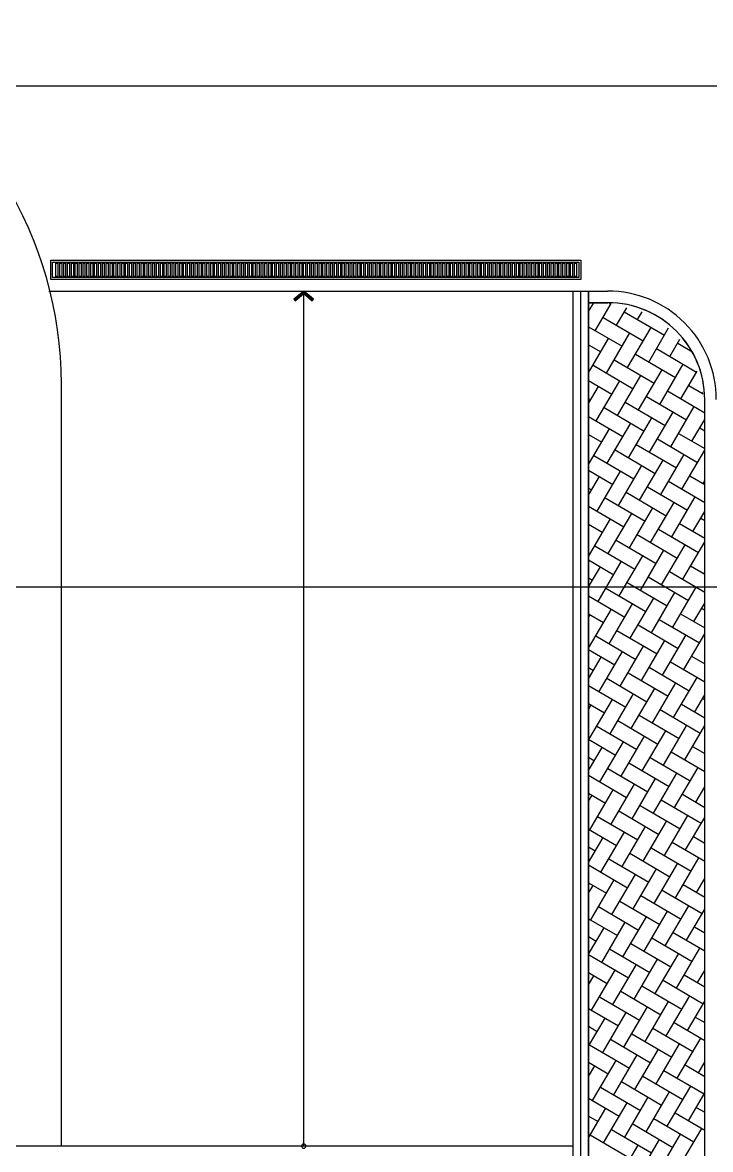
# Model space of a CAD drawing. Header units: millimetres. Extents: x 0 to 356400, y 0 to 68257.
# Drawn here: x 156053 to 156764, y 6218 to 7384 of the extents above; entities that cross this region are included whole.
import ezdxf

# ---------------------------------------------------------------- set-up
doc = ezdxf.new("R2010")
doc.units = ezdxf.units.MM
doc.header["$LTSCALE"] = 75
doc.layers.add('8', color=8, linetype='Continuous')
doc.layers.add('G(그리드1)', color=185, linetype='Continuous', plot=False)

# ---------------------------------------------------------------- blocks, each defined once
blk = doc.blocks.new('G$C7369CDF7')
at = {"layer": '8'}
for p, q in [((1230, 85650), (1230, 9550)), ((8970, 75739), (9188, 76112)), ((9112, 75192), (9674, 76150)), ((9172, 76084), (9144, 76100)), ((94630, 76150), (9330, 76150)), ((94630, 76150), (9330, 76150)), ((10409, 75822), (9851, 76150)), ((10064, 76025), (10138, 76150)), ((10207, 75477), (10601, 76150)), ((11647, 75561), (10642, 76150)), ((11302, 75763), (11529, 76150)), ((11504, 76108), (11433, 76150)), ((11445, 75216), (11992, 76150)), ((12742, 75846), (12224, 76150)), ((12397, 76049), (12456, 76150)), ((12539, 75501), (12920, 76150)), ((13979, 75585), (13015, 76150)), ((13634, 75787), (13847, 76150)), ((13777, 75240), (14311, 76150)), ((13836, 76132), (13806, 76150)), ((15074, 75870), (14597, 76150)), ((14729, 76073), (14774, 76150)), ((14872, 75525), (15238, 76150)), ((16312, 75609), (15388, 76150)), ((15966, 75811), (16165, 76150)), ((16109, 75264), (16629, 76150)), ((17406, 75894), (16970, 76150)), ((17061, 76097), (17092, 76150)), ((17204, 75549), (17556, 76150)), ((17347, 75002), (17954, 76037)), ((18644, 75633), (17761, 76150)), ((18299, 75835), (18483, 76150)), ((18442, 75288), (18947, 76150)), ((19739, 75918), (19343, 76150)), ((19393, 76121), (19411, 76150)), ((19536, 75573), (19874, 76150)), ((19679, 75026), (20286, 76061)), ((20976, 75657), (20134, 76150)), ((20631, 75859), (20802, 76150)), ((20774, 75312), (21265, 76150)), ((22071, 75942), (21716, 76150)), ((21726, 76145), (21729, 76150)), ((21868, 75597), (22192, 76150)), ((22011, 75050), (22618, 76085)), ((23308, 75681), (22507, 76150)), ((22963, 75883), (23120, 76150)), ((23106, 75336), (23583, 76150)), ((24546, 75419), (23511, 76026)), ((24403, 75966), (24090, 76150)), ((24201, 75621), (24511, 76150)), ((24344, 75074), (24950, 76109)), ((25641, 75705), (24881, 76150)), ((25295, 75907), (25438, 76150)), ((25438, 75359), (25902, 76150)), ((26878, 75443), (25843, 76050)), ((26735, 75990), (26463, 76150)), ((26533, 75645), (26829, 76150)), ((26676, 75098), (27283, 76133)), ((27973, 75729), (27254, 76150)), ((27628, 75931), (27756, 76150)), ((27771, 75383), (28220, 76150)), ((29210, 75467), (28175, 76074)), ((7875, 75453), (8088, 75817)), ((8018, 74906), (8625, 75941)), ((8077, 75798), (8069, 75803)), ((9315, 75537), (8602, 75955)), ((10552, 75275), (9517, 75882)), ((10350, 74930), (10957, 75965)), ((12885, 75299), (11849, 75906)), ((12682, 74954), (13289, 75989)), ((15217, 75323), (14182, 75930)), ((15015, 74978), (15621, 76013)), ((16252, 74716), (16859, 75752)), ((17549, 75347), (16514, 75954)), ((18584, 74740), (19191, 75775)), ((19881, 75371), (18846, 75978)), ((20917, 74764), (21523, 75799)), ((22214, 75395), (21178, 76002)), ((23451, 75133), (22416, 75740)), ((23249, 74788), (23856, 75823)), ((25783, 75157), (24748, 75764)), ((25581, 74812), (26188, 75847)), ((28116, 75181), (27080, 75788)), ((27913, 74836), (28520, 75871)), ((8220, 75251), (7776, 75511)), ((9458, 74989), (8422, 75596)), ((9255, 74644), (9862, 75680)), ((11790, 75013), (10755, 75620)), ((11588, 74668), (12194, 75704)), ((12825, 74407), (13432, 75442)), ((14122, 75037), (13087, 75644)), ((13920, 74692), (14527, 75728)), ((15157, 74431), (15764, 75466)), ((16454, 75061), (15419, 75668)), ((17490, 74455), (18096, 75490)), ((18787, 75085), (17751, 75692)), ((19822, 74479), (20429, 75514)), ((21119, 75109), (20084, 75716)), ((22356, 74848), (21321, 75454)), ((22154, 74502), (22761, 75538)), ((24689, 74872), (23653, 75478)), ((24486, 74526), (25093, 75562)), ((27021, 74896), (25986, 75502)), ((26819, 74550), (27425, 75586)), ((29353, 74919), (28318, 75526)), ((8363, 74704), (7484, 75219)), ((8161, 74359), (8767, 75394)), ((10695, 74728), (9660, 75335)), ((10493, 74383), (11100, 75418)), ((11730, 74121), (12337, 75156)), ((13027, 74752), (11992, 75358)), ((14063, 74145), (14669, 75180)), ((15360, 74776), (14324, 75382)), ((16395, 74169), (17002, 75204)), ((17692, 74800), (16657, 75406)), ((18727, 74193), (19334, 75228)), ((20024, 74824), (18989, 75430)), ((21262, 74562), (20226, 75169)), ((21059, 74217), (21666, 75252)), ((23594, 74586), (22559, 75193)), ((23392, 74241), (23998, 75276)), ((25926, 74610), (24891, 75217)), ((25724, 74265), (26331, 75300)), ((28258, 74634), (27223, 75241)), ((28056, 74289), (28663, 75324)), ((7066, 74073), (7673, 75108)), ((9600, 74442), (8565, 75049)), ((9398, 74097), (10005, 75132)), ((10636, 73835), (11242, 74871)), ((11933, 74466), (10897, 75073)), ((12968, 73859), (13575, 74895)), ((14265, 74490), (13230, 75097)), ((15300, 73883), (15907, 74918)), ((16597, 74514), (15562, 75121)), ((17835, 74252), (16799, 74859)), ((17632, 73907), (18239, 74942)), ((18929, 74538), (17894, 75145)), ((20167, 74276), (19132, 74883)), ((19965, 73931), (20572, 74966)), ((22499, 74300), (21464, 74907)), ((22297, 73955), (22904, 74990)), ((24832, 74324), (23796, 74931)), ((24629, 73979), (25236, 75014)), ((27164, 74348), (26128, 74955)), ((26962, 74003), (27568, 75038)), ((29496, 74372), (28461, 74979)), ((8506, 74156), (7470, 74763)), ((8303, 73811), (8910, 74847)), ((9541, 73550), (10148, 74585)), ((10838, 74180), (9803, 74787)), ((11873, 73574), (12480, 74609)), ((13170, 74204), (12135, 74811)), ((14206, 73598), (14812, 74633)), ((15502, 74228), (14467, 74835)), ((16740, 73967), (15705, 74573)), ((16538, 73622), (17145, 74657)), ((19072, 73991), (18037, 74597)), ((18870, 73645), (19477, 74681)), ((21405, 74015), (20369, 74621)), ((21202, 73669), (21809, 74705)), ((23737, 74039), (22702, 74645)), ((23535, 73693), (24141, 74729)), ((26069, 74063), (25034, 74669)), ((25867, 73717), (26474, 74753)), ((28401, 74086), (27366, 74693)), ((28199, 73741), (28806, 74777)), ((7268, 74418), (7068, 74536)), ((7209, 73526), (7816, 74561)), ((8446, 73264), (9053, 74299)), ((9743, 73895), (8708, 74501)), ((10779, 73288), (11385, 74323)), ((12076, 73919), (11040, 74525)), ((13111, 73312), (13718, 74347)), ((14408, 73943), (13372, 74549)), ((15645, 73681), (14610, 74288)), ((15443, 73336), (16050, 74371)), ((17978, 73705), (16942, 74312)), ((17775, 73360), (18382, 74395)), ((20310, 73729), (19275, 74336)), ((20108, 73384), (20714, 74419)), ((22642, 73753), (21607, 74360)), ((22440, 73408), (23047, 74443)), ((24974, 73777), (23939, 74384)), ((24772, 73432), (25379, 74467)), ((27307, 73801), (26271, 74408)), ((27104, 73456), (27711, 74491)), ((29639, 73825), (28604, 74432)), ((7411, 73871), (6960, 74135)), ((7452, 73150), (7958, 74014)), ((8649, 73609), (7613, 74216)), ((9770, 73150), (10291, 74038)), ((10981, 73633), (9946, 74240)), ((12089, 73150), (12623, 74062)), ((13313, 73657), (12278, 74264)), ((14551, 73395), (13515, 74002)), ((14407, 73150), (14955, 74085)), ((16883, 73419), (15848, 74026)), ((16725, 73150), (17287, 74109)), ((19215, 73443), (18180, 74050)), ((19043, 73150), (19620, 74133)), ((21547, 73467), (20512, 74074)), ((21361, 73150), (21952, 74157)), ((23880, 73491), (22844, 74098)), ((23680, 73150), (24284, 74181)), ((26212, 73515), (25177, 74122)), ((26010, 73170), (26616, 74205)), ((28544, 73539), (27509, 74146)), ((28342, 73194), (28949, 74229)), ((6841, 73689), (6864, 73728)), ((7554, 73323), (6853, 73734)), ((8843, 73150), (9196, 73752)), ((9886, 73347), (8851, 73954)), ((11161, 73150), (11528, 73776)), ((12218, 73371), (11183, 73978)), ((13387, 73150), (12421, 73716)), ((13480, 73150), (13860, 73800)), ((15760, 73150), (14753, 73740)), ((15798, 73150), (16193, 73824)), ((18120, 73158), (17085, 73764)), ((18116, 73150), (18525, 73848)), ((20453, 73182), (19417, 73788)), ((20434, 73150), (20857, 73872)), ((22785, 73206), (21750, 73812)), ((22752, 73150), (23189, 73896)), ((25117, 73229), (24082, 73836)), ((25071, 73150), (25522, 73920)), ((27449, 73253), (26414, 73860)), ((27389, 73150), (27854, 73944)), ((6530, 73150), (6530, 73650)), ((6830, 73150), (6830, 73650)), ((6830, 73650), (6830, 73150)), ((8641, 73150), (7756, 73668)), ((7916, 73150), (8101, 73466)), ((9432, 73150), (8994, 73407)), ((11014, 73150), (10088, 73692)), ((10234, 73150), (10433, 73490)), ((11805, 73150), (11326, 73431)), ((12552, 73150), (12766, 73514)), ((14178, 73150), (13658, 73455)), ((14870, 73150), (15098, 73538)), ((16551, 73150), (15990, 73479)), ((17189, 73150), (17430, 73562)), ((18924, 73150), (18323, 73503)), ((19507, 73150), (19762, 73586)), ((21298, 73150), (20655, 73527)), ((21825, 73150), (22095, 73610)), ((23671, 73150), (22987, 73551)), ((24143, 73150), (24427, 73634)), ((26044, 73150), (25319, 73575)), ((26462, 73150), (26759, 73658)), ((28417, 73150), (27652, 73599)), ((97230, 73150), (6530, 73150)), ((6530, 72950), (6530, 73150)), ((6530, 73150), (97074, 73150)), ((6530, 72950), (6530, 73150)), ((6530, 59200), (6530, 73150)), ((7059, 73150), (6830, 73284)), ((6830, 73150), (94630, 73150)), ((6989, 73150), (7006, 73181)), ((9307, 73150), (9339, 73205)), ((11625, 73150), (11671, 73228)), ((12596, 73150), (12563, 73169)), ((13943, 73150), (14003, 73252)), ((14969, 73150), (14896, 73193)), ((16261, 73150), (16336, 73276)), ((17342, 73150), (17228, 73217)), ((18580, 73150), (18668, 73300)), ((19715, 73150), (19560, 73241)), ((20898, 73150), (21000, 73324)), ((22089, 73150), (21892, 73265)), ((23216, 73150), (23332, 73348)), ((24462, 73150), (24225, 73289)), ((25534, 73150), (25665, 73372)), ((26835, 73150), (26557, 73313)), ((27852, 73150), (27997, 73396)), ((5730, 59250), (5730, 72950)), ((5730, 72950), (6230, 72950)), ((5780, 59300), (5780, 72900)), ((5780, 72900), (6180, 72900)), ((5810, 72785), (5810, 72835)), ((5810, 72835), (6150, 72835)), ((6150, 72835), (6150, 72785)), ((6180, 72900), (6180, 59300)), ((6230, 72950), (6230, 59250)), ((97030, 72950), (6530, 72950)), ((6150, 72785), (5810, 72785)), ((5810, 72685), (5810, 72735)), ((5810, 72735), (6150, 72735)), ((6150, 72685), (5810, 72685)), ((5810, 72585), (5810, 72635)), ((5810, 72635), (6150, 72635)), ((6150, 72585), (5810, 72585)), ((5810, 72485), (5810, 72535)), ((5810, 72535), (6150, 72535)), ((6150, 72735), (6150, 72685)), ((6150, 72635), (6150, 72585)), ((6150, 72535), (6150, 72485)), ((28930, 72750), (6530, 72750)), ((28630, 72750), (28630, 57850)), ((6150, 72485), (5810, 72485)), ((5810, 72385), (5810, 72435)), ((5810, 72435), (6150, 72435)), ((6150, 72385), (5810, 72385)), ((5810, 72285), (5810, 72335)), ((5810, 72335), (6150, 72335)), ((6150, 72285), (5810, 72285)), ((6150, 72435), (6150, 72385)), ((6150, 72335), (6150, 72285)), ((5810, 72185), (5810, 72235)), ((5810, 72235), (6150, 72235)), ((6150, 72185), (5810, 72185)), ((5810, 72085), (5810, 72135)), ((5810, 72135), (6150, 72135)), ((6150, 72085), (5810, 72085)), ((5810, 71985), (5810, 72035)), ((5810, 72035), (6150, 72035)), ((6150, 71985), (5810, 71985)), ((6150, 72235), (6150, 72185)), ((6150, 72135), (6150, 72085)), ((6150, 72035), (6150, 71985)), ((5810, 71885), (5810, 71935)), ((5810, 71935), (6150, 71935)), ((6150, 71885), (5810, 71885)), ((5810, 71785), (5810, 71835)), ((5810, 71835), (6150, 71835)), ((6150, 71785), (5810, 71785)), ((5810, 71685), (5810, 71735)), ((5810, 71735), (6150, 71735)), ((6150, 71685), (5810, 71685)), ((6150, 71935), (6150, 71885)), ((6150, 71835), (6150, 71785)), ((6150, 71735), (6150, 71685)), ((5810, 71585), (5810, 71635)), ((5810, 71635), (6150, 71635)), ((6150, 71585), (5810, 71585)), ((5810, 71485), (5810, 71535)), ((5810, 71535), (6150, 71535)), ((6150, 71485), (5810, 71485)), ((5810, 71385), (5810, 71435)), ((5810, 71435), (6150, 71435)), ((6150, 71385), (5810, 71385)), ((6150, 71635), (6150, 71585)), ((6150, 71535), (6150, 71485)), ((6150, 71435), (6150, 71385)), ((5810, 71285), (5810, 71335)), ((5810, 71335), (6150, 71335)), ((6150, 71285), (5810, 71285)), ((5810, 71185), (5810, 71235)), ((5810, 71235), (6150, 71235)), ((6150, 71185), (5810, 71185)), ((5810, 71085), (5810, 71135)), ((5810, 71135), (6150, 71135)), ((6150, 71085), (5810, 71085)), ((6150, 71335), (6150, 71285)), ((6150, 71235), (6150, 71185)), ((6150, 71135), (6150, 71085)), ((5810, 70985), (5810, 71035)), ((5810, 71035), (6150, 71035)), ((6150, 70985), (5810, 70985)), ((5810, 70885), (5810, 70935)), ((5810, 70935), (6150, 70935)), ((6150, 70885), (5810, 70885)), ((5810, 70785), (5810, 70835)), ((5810, 70835), (6150, 70835)), ((6150, 70785), (5810, 70785)), ((6150, 71035), (6150, 70985)), ((6150, 70935), (6150, 70885)), ((6150, 70835), (6150, 70785)), ((5810, 70685), (5810, 70735)), ((5810, 70735), (6150, 70735)), ((6150, 70685), (5810, 70685)), ((5810, 70585), (5810, 70635)), ((5810, 70635), (6150, 70635)), ((6150, 70585), (5810, 70585)), ((5810, 70485), (5810, 70535)), ((5810, 70535), (6150, 70535)), ((6150, 70735), (6150, 70685)), ((6150, 70635), (6150, 70585)), ((6150, 70535), (6150, 70485)), ((6150, 70485), (5810, 70485)), ((5810, 70385), (5810, 70435)), ((5810, 70435), (6150, 70435)), ((6150, 70385), (5810, 70385)), ((5810, 70285), (5810, 70335)), ((5810, 70335), (6150, 70335)), ((6150, 70285), (5810, 70285)), ((5810, 70185), (5810, 70235)), ((5810, 70235), (6150, 70235)), ((6150, 70435), (6150, 70385)), ((6150, 70335), (6150, 70285)), ((6150, 70235), (6150, 70185)), ((6150, 70185), (5810, 70185)), ((5810, 70085), (5810, 70135)), ((5810, 70135), (6150, 70135)), ((6150, 70085), (5810, 70085)), ((5810, 69985), (5810, 70035)), ((5810, 70035), (6150, 70035)), ((6150, 69985), (5810, 69985)), ((5810, 69885), (5810, 69935)), ((5810, 69935), (6150, 69935)), ((6150, 70135), (6150, 70085)), ((6150, 70035), (6150, 69985)), ((6150, 69935), (6150, 69885)), ((6150, 69885), (5810, 69885)), ((5810, 69785), (5810, 69835)), ((5810, 69835), (6150, 69835)), ((6150, 69785), (5810, 69785)), ((5810, 69685), (5810, 69735)), ((5810, 69735), (6150, 69735)), ((6150, 69685), (5810, 69685)), ((5810, 69585), (5810, 69635)), ((5810, 69635), (6150, 69635)), ((6150, 69835), (6150, 69785)), ((6150, 69735), (6150, 69685)), ((6150, 69635), (6150, 69585)), ((6150, 69585), (5810, 69585)), ((5810, 69485), (5810, 69535)), ((5810, 69535), (6150, 69535)), ((6150, 69485), (5810, 69485)), ((5810, 69385), (5810, 69435)), ((5810, 69435), (6150, 69435)), ((6150, 69385), (5810, 69385)), ((5810, 69285), (5810, 69335)), ((5810, 69335), (6150, 69335)), ((6150, 69535), (6150, 69485)), ((6150, 69435), (6150, 69385)), ((6150, 69335), (6150, 69285)), ((6150, 69285), (5810, 69285)), ((5810, 69185), (5810, 69235)), ((5810, 69235), (6150, 69235)), ((6150, 69185), (5810, 69185)), ((5810, 69085), (5810, 69135)), ((5810, 69135), (6150, 69135)), ((6150, 69085), (5810, 69085)), ((5810, 68985), (5810, 69035)), ((5810, 69035), (6150, 69035)), ((6150, 69235), (6150, 69185)), ((6150, 69135), (6150, 69085)), ((6150, 69035), (6150, 68985)), ((6150, 68985), (5810, 68985)), ((5810, 68885), (5810, 68935)), ((5810, 68935), (6150, 68935)), ((6150, 68885), (5810, 68885)), ((5810, 68785), (5810, 68835)), ((5810, 68835), (6150, 68835)), ((6150, 68785), (5810, 68785)), ((6150, 68935), (6150, 68885)), ((6150, 68835), (6150, 68785)), ((5810, 68685), (5810, 68735)), ((5810, 68735), (6150, 68735)), ((6150, 68685), (5810, 68685)), ((5810, 68585), (5810, 68635)), ((5810, 68635), (6150, 68635)), ((6150, 68585), (5810, 68585)), ((5810, 68485), (5810, 68535)), ((5810, 68535), (6150, 68535)), ((6150, 68485), (5810, 68485)), ((6150, 68735), (6150, 68685)), ((6150, 68635), (6150, 68585)), ((6150, 68535), (6150, 68485)), ((5810, 68385), (5810, 68435)), ((5810, 68435), (6150, 68435)), ((6150, 68385), (5810, 68385)), ((5810, 68285), (5810, 68335)), ((5810, 68335), (6150, 68335)), ((6150, 68285), (5810, 68285)), ((5810, 68185), (5810, 68235)), ((5810, 68235), (6150, 68235)), ((6150, 68185), (5810, 68185)), ((6150, 68435), (6150, 68385)), ((6150, 68335), (6150, 68285)), ((6150, 68235), (6150, 68185)), ((5810, 68085), (5810, 68135)), ((5810, 68135), (6150, 68135)), ((6150, 68085), (5810, 68085)), ((5810, 67985), (5810, 68035)), ((5810, 68035), (6150, 68035)), ((6150, 67985), (5810, 67985)), ((5810, 67885), (5810, 67935)), ((5810, 67935), (6150, 67935)), ((6150, 67885), (5810, 67885)), ((6150, 68135), (6150, 68085)), ((6150, 68035), (6150, 67985)), ((6150, 67935), (6150, 67885)), ((5810, 67785), (5810, 67835)), ((5810, 67835), (6150, 67835)), ((6150, 67785), (5810, 67785)), ((5810, 67685), (5810, 67735)), ((5810, 67735), (6150, 67735)), ((6150, 67685), (5810, 67685)), ((5810, 67585), (5810, 67635)), ((5810, 67635), (6150, 67635)), ((6150, 67585), (5810, 67585)), ((6150, 67835), (6150, 67785)), ((6150, 67735), (6150, 67685)), ((6150, 67635), (6150, 67585)), ((5810, 67485), (5810, 67535)), ((5810, 67535), (6150, 67535)), ((6150, 67485), (5810, 67485)), ((5810, 67385), (5810, 67435)), ((5810, 67435), (6150, 67435)), ((6150, 67385), (5810, 67385)), ((5810, 67285), (5810, 67335)), ((5810, 67335), (6150, 67335)), ((6150, 67535), (6150, 67485)), ((6150, 67435), (6150, 67385)), ((6150, 67335), (6150, 67285)), ((6150, 67285), (5810, 67285)), ((5810, 67185), (5810, 67235)), ((5810, 67235), (6150, 67235)), ((6150, 67185), (5810, 67185)), ((5810, 67085), (5810, 67135)), ((5810, 67135), (6150, 67135)), ((6150, 67085), (5810, 67085)), ((5810, 66985), (5810, 67035)), ((5810, 67035), (6150, 67035)), ((6150, 67235), (6150, 67185)), ((6150, 67135), (6150, 67085)), ((6150, 67035), (6150, 66985)), ((6150, 66985), (5810, 66985)), ((5810, 66885), (5810, 66935)), ((5810, 66935), (6150, 66935)), ((6150, 66885), (5810, 66885)), ((5810, 66785), (5810, 66835)), ((5810, 66835), (6150, 66835)), ((6150, 66785), (5810, 66785)), ((5810, 66685), (5810, 66735)), ((5810, 66735), (6150, 66735)), ((6150, 66935), (6150, 66885)), ((6150, 66835), (6150, 66785)), ((6150, 66735), (6150, 66685)), ((6150, 66685), (5810, 66685)), ((5810, 66585), (5810, 66635)), ((5810, 66635), (6150, 66635)), ((6150, 66585), (5810, 66585)), ((5810, 66485), (5810, 66535)), ((5810, 66535), (6150, 66535)), ((6150, 66485), (5810, 66485)), ((5810, 66385), (5810, 66435)), ((5810, 66435), (6150, 66435)), ((6150, 66635), (6150, 66585)), ((6150, 66535), (6150, 66485)), ((6150, 66435), (6150, 66385)), ((6150, 66385), (5810, 66385)), ((5810, 66285), (5810, 66335)), ((5810, 66335), (6150, 66335)), ((6150, 66285), (5810, 66285)), ((5810, 66185), (5810, 66235)), ((5810, 66235), (6150, 66235)), ((6150, 66185), (5810, 66185)), ((5810, 66085), (5810, 66135)), ((5810, 66135), (6150, 66135)), ((6150, 66335), (6150, 66285)), ((6150, 66235), (6150, 66185)), ((6150, 66135), (6150, 66085)), ((6150, 66085), (5810, 66085)), ((5810, 65985), (5810, 66035)), ((5810, 66035), (6150, 66035)), ((6150, 65985), (5810, 65985)), ((5810, 65885), (5810, 65935)), ((5810, 65935), (6150, 65935)), ((6150, 65885), (5810, 65885)), ((5810, 65785), (5810, 65835)), ((5810, 65835), (6150, 65835)), ((6150, 66035), (6150, 65985)), ((6150, 65935), (6150, 65885)), ((6150, 65835), (6150, 65785)), ((6743, 66039), (6530, 65787)), ((6596, 65787), (6781, 66007)), ((6781, 66007), (6743, 66039)), ((6150, 65785), (5810, 65785)), ((5810, 65685), (5810, 65735)), ((5810, 65735), (6150, 65735)), ((6150, 65685), (5810, 65685)), ((5810, 65585), (5810, 65635)), ((5810, 65635), (6150, 65635)), ((6150, 65585), (5810, 65585)), ((6150, 65735), (6150, 65685)), ((6150, 65635), (6150, 65585)), ((28630, 65787), (6530, 65787)), ((6530, 65787), (6743, 65536)), ((6781, 65568), (6596, 65787)), ((6743, 65536), (6781, 65568)), ((28630, 65787), (8230, 65787)), ((5810, 65485), (5810, 65535)), ((5810, 65535), (6150, 65535)), ((6150, 65485), (5810, 65485)), ((5810, 65385), (5810, 65435)), ((5810, 65435), (6150, 65435)), ((6150, 65385), (5810, 65385)), ((5810, 65285), (5810, 65335)), ((5810, 65335), (6150, 65335)), ((6150, 65285), (5810, 65285)), ((6150, 65535), (6150, 65485)), ((6150, 65435), (6150, 65385)), ((6150, 65335), (6150, 65285)), ((5810, 65185), (5810, 65235)), ((5810, 65235), (6150, 65235)), ((6150, 65185), (5810, 65185)), ((5810, 65085), (5810, 65135)), ((5810, 65135), (6150, 65135)), ((6150, 65085), (5810, 65085)), ((5810, 64985), (5810, 65035)), ((5810, 65035), (6150, 65035)), ((6150, 64985), (5810, 64985)), ((6150, 65235), (6150, 65185)), ((6150, 65135), (6150, 65085)), ((6150, 65035), (6150, 64985)), ((5810, 64885), (5810, 64935)), ((5810, 64935), (6150, 64935)), ((6150, 64885), (5810, 64885)), ((5810, 64785), (5810, 64835)), ((5810, 64835), (6150, 64835)), ((6150, 64785), (5810, 64785)), ((5810, 64685), (5810, 64735)), ((5810, 64735), (6150, 64735)), ((6150, 64685), (5810, 64685)), ((6150, 64935), (6150, 64885)), ((6150, 64835), (6150, 64785)), ((6150, 64735), (6150, 64685)), ((5810, 64585), (5810, 64635)), ((5810, 64635), (6150, 64635)), ((6150, 64585), (5810, 64585)), ((5810, 64485), (5810, 64535)), ((5810, 64535), (6150, 64535)), ((6150, 64485), (5810, 64485)), ((5810, 64385), (5810, 64435)), ((5810, 64435), (6150, 64435)), ((6150, 64385), (5810, 64385)), ((6150, 64635), (6150, 64585)), ((6150, 64535), (6150, 64485)), ((6150, 64435), (6150, 64385)), ((5810, 64285), (5810, 64335)), ((5810, 64335), (6150, 64335)), ((6150, 64285), (5810, 64285)), ((5810, 64185), (5810, 64235)), ((5810, 64235), (6150, 64235)), ((6150, 64185), (5810, 64185)), ((5810, 64085), (5810, 64135)), ((5810, 64135), (6150, 64135)), ((6150, 64085), (5810, 64085)), ((6150, 64335), (6150, 64285)), ((6150, 64235), (6150, 64185)), ((6150, 64135), (6150, 64085)), ((5810, 63985), (5810, 64035)), ((5810, 64035), (6150, 64035)), ((6150, 63985), (5810, 63985)), ((5810, 63885), (5810, 63935)), ((5810, 63935), (6150, 63935)), ((6150, 63885), (5810, 63885)), ((5810, 63785), (5810, 63835)), ((5810, 63835), (6150, 63835)), ((6150, 64035), (6150, 63985)), ((6150, 63935), (6150, 63885)), ((6150, 63835), (6150, 63785)), ((6150, 63785), (5810, 63785)), ((5810, 63685), (5810, 63735)), ((5810, 63735), (6150, 63735)), ((6150, 63685), (5810, 63685)), ((5810, 63585), (5810, 63635)), ((5810, 63635), (6150, 63635)), ((6150, 63585), (5810, 63585)), ((5810, 63485), (5810, 63535)), ((5810, 63535), (6150, 63535)), ((6150, 63735), (6150, 63685)), ((6150, 63635), (6150, 63585)), ((6150, 63535), (6150, 63485)), ((6150, 63485), (5810, 63485)), ((5810, 63385), (5810, 63435)), ((5810, 63435), (6150, 63435)), ((6150, 63385), (5810, 63385)), ((5810, 63285), (5810, 63335)), ((5810, 63335), (6150, 63335)), ((6150, 63285), (5810, 63285)), ((5810, 63185), (5810, 63235)), ((5810, 63235), (6150, 63235)), ((6150, 63435), (6150, 63385)), ((6150, 63335), (6150, 63285)), ((6150, 63235), (6150, 63185)), ((6150, 63185), (5810, 63185)), ((5810, 63085), (5810, 63135)), ((5810, 63135), (6150, 63135)), ((6150, 63085), (5810, 63085)), ((5810, 62985), (5810, 63035)), ((5810, 63035), (6150, 63035)), ((6150, 62985), (5810, 62985)), ((5810, 62885), (5810, 62935)), ((5810, 62935), (6150, 62935)), ((6150, 63135), (6150, 63085)), ((6150, 63035), (6150, 62985)), ((6150, 62935), (6150, 62885)), ((6150, 62885), (5810, 62885)), ((5810, 62785), (5810, 62835)), ((5810, 62835), (6150, 62835)), ((6150, 62785), (5810, 62785)), ((5810, 62685), (5810, 62735)), ((5810, 62735), (6150, 62735)), ((6150, 62685), (5810, 62685)), ((5810, 62585), (5810, 62635)), ((5810, 62635), (6150, 62635)), ((6150, 62835), (6150, 62785)), ((6150, 62735), (6150, 62685)), ((6150, 62635), (6150, 62585)), ((6150, 62585), (5810, 62585)), ((5810, 62485), (5810, 62535)), ((5810, 62535), (6150, 62535)), ((6150, 62485), (5810, 62485)), ((5810, 62385), (5810, 62435)), ((5810, 62435), (6150, 62435)), ((6150, 62385), (5810, 62385)), ((5810, 62285), (5810, 62335)), ((5810, 62335), (6150, 62335)), ((6150, 62535), (6150, 62485)), ((6150, 62435), (6150, 62385)), ((6150, 62335), (6150, 62285)), ((6150, 62285), (5810, 62285)), ((5810, 62185), (5810, 62235)), ((5810, 62235), (6150, 62235)), ((6150, 62185), (5810, 62185)), ((5810, 62085), (5810, 62135)), ((5810, 62135), (6150, 62135)), ((6150, 62085), (5810, 62085)), ((6150, 62235), (6150, 62185)), ((6150, 62135), (6150, 62085)), ((5810, 61985), (5810, 62035)), ((5810, 62035), (6150, 62035)), ((6150, 61985), (5810, 61985)), ((5810, 61885), (5810, 61935)), ((5810, 61935), (6150, 61935)), ((6150, 61885), (5810, 61885)), ((5810, 61785), (5810, 61835)), ((5810, 61835), (6150, 61835)), ((6150, 61785), (5810, 61785)), ((6150, 62035), (6150, 61985)), ((6150, 61935), (6150, 61885)), ((6150, 61835), (6150, 61785)), ((5810, 61685), (5810, 61735)), ((5810, 61735), (6150, 61735)), ((6150, 61685), (5810, 61685)), ((5810, 61585), (5810, 61635)), ((5810, 61635), (6150, 61635)), ((6150, 61585), (5810, 61585)), ((5810, 61485), (5810, 61535)), ((5810, 61535), (6150, 61535)), ((6150, 61485), (5810, 61485)), ((6150, 61735), (6150, 61685)), ((6150, 61635), (6150, 61585)), ((6150, 61535), (6150, 61485)), ((5810, 61385), (5810, 61435)), ((5810, 61435), (6150, 61435)), ((6150, 61385), (5810, 61385)), ((5810, 61285), (5810, 61335)), ((5810, 61335), (6150, 61335)), ((6150, 61285), (5810, 61285)), ((5810, 61185), (5810, 61235)), ((5810, 61235), (6150, 61235)), ((6150, 61185), (5810, 61185)), ((6150, 61435), (6150, 61385)), ((6150, 61335), (6150, 61285)), ((6150, 61235), (6150, 61185)), ((5810, 61085), (5810, 61135)), ((5810, 61135), (6150, 61135)), ((6150, 61085), (5810, 61085)), ((5810, 60985), (5810, 61035)), ((5810, 61035), (6150, 61035)), ((6150, 60985), (5810, 60985)), ((5810, 60885), (5810, 60935)), ((5810, 60935), (6150, 60935)), ((6150, 60885), (5810, 60885)), ((6150, 61135), (6150, 61085)), ((6150, 61035), (6150, 60985)), ((6150, 60935), (6150, 60885)), ((5810, 60785), (5810, 60835)), ((5810, 60835), (6150, 60835)), ((6150, 60785), (5810, 60785)), ((5810, 60685), (5810, 60735)), ((5810, 60735), (6150, 60735)), ((6150, 60685), (5810, 60685)), ((5810, 60585), (5810, 60635)), ((5810, 60635), (6150, 60635)), ((6150, 60835), (6150, 60785)), ((6150, 60735), (6150, 60685)), ((6150, 60635), (6150, 60585)), ((6150, 60585), (5810, 60585)), ((5810, 60485), (5810, 60535)), ((5810, 60535), (6150, 60535)), ((6150, 60485), (5810, 60485)), ((5810, 60385), (5810, 60435)), ((5810, 60435), (6150, 60435)), ((6150, 60385), (5810, 60385)), ((5810, 60285), (5810, 60335)), ((5810, 60335), (6150, 60335)), ((6150, 60535), (6150, 60485)), ((6150, 60435), (6150, 60385)), ((6150, 60335), (6150, 60285)), ((6150, 60285), (5810, 60285)), ((5810, 60185), (5810, 60235)), ((5810, 60235), (6150, 60235)), ((6150, 60185), (5810, 60185)), ((5810, 60085), (5810, 60135)), ((5810, 60135), (6150, 60135)), ((6150, 60085), (5810, 60085)), ((5810, 59985), (5810, 60035)), ((5810, 60035), (6150, 60035)), ((6150, 60235), (6150, 60185)), ((6150, 60135), (6150, 60085)), ((6150, 60035), (6150, 59985)), ((6150, 59985), (5810, 59985)), ((5810, 59885), (5810, 59935)), ((5810, 59935), (6150, 59935)), ((6150, 59885), (5810, 59885)), ((5810, 59785), (5810, 59835)), ((5810, 59835), (6150, 59835)), ((6150, 59785), (5810, 59785)), ((5810, 59685), (5810, 59735)), ((5810, 59735), (6150, 59735)), ((6150, 59935), (6150, 59885)), ((6150, 59835), (6150, 59785)), ((6150, 59735), (6150, 59685)), ((6150, 59685), (5810, 59685)), ((5810, 59585), (5810, 59635)), ((5810, 59635), (6150, 59635)), ((6150, 59585), (5810, 59585)), ((5810, 59485), (5810, 59535)), ((5810, 59535), (6150, 59535)), ((6150, 59485), (5810, 59485)), ((5810, 59385), (5810, 59435)), ((5810, 59435), (6150, 59435)), ((6150, 59635), (6150, 59585)), ((6150, 59535), (6150, 59485)), ((6150, 59435), (6150, 59385)), ((28630, 59525), (8930, 59525)), ((6230, 59250), (5730, 59250)), ((6180, 59300), (5780, 59300)), ((6150, 59385), (5810, 59385))]:
    blk.add_line(p, q, dxfattribs=at)
for centre, radius, start, end in [((9330, 73650), 2800, 90, 180.0002), ((9330, 73650), 2500, 90, 180.0002), ((9330, 73650), 2500, 90, 179.9998), ((28630, 65787), 56.3, 0, 180), ((28630, 65787), 56.3, 180, 0), ((8930, 49525), 10000, 90, 153.2563)]:
    blk.add_arc(centre, radius, start, end, dxfattribs=at)
for points in [[(6596, 65787), (6530, 65787), (6781, 66007), (6743, 66039)], [(6781, 65568), (6743, 65536), (6596, 65787), (6530, 65787)]]:
    blk.add_solid(points, dxfattribs=at)

msp = doc.modelspace()

# ---------------------------------------------------------------- linework, layer by layer
at = {"layer": 'G(그리드1)'}
for points in [[(169225, 59300), (142625, 59300), (142625, 6800), (169225, 6800)], [(169225, 59300), (145325, 59300), (145325, 6800), (169225, 6800)]]:
    msp.add_lwpolyline(points, close=True, dxfattribs=at)

# ---------------------------------------------------------------- block references
at = {"xscale": 0.04000000000000001, "yscale": 0.04000000000000001, "zscale": 0.04000000000000001, "rotation": 270}
msp.add_blockref('G$C7369CDF7', (153712.2, 7367.1), dxfattribs=at)

doc.saveas('drawing.dxf')
